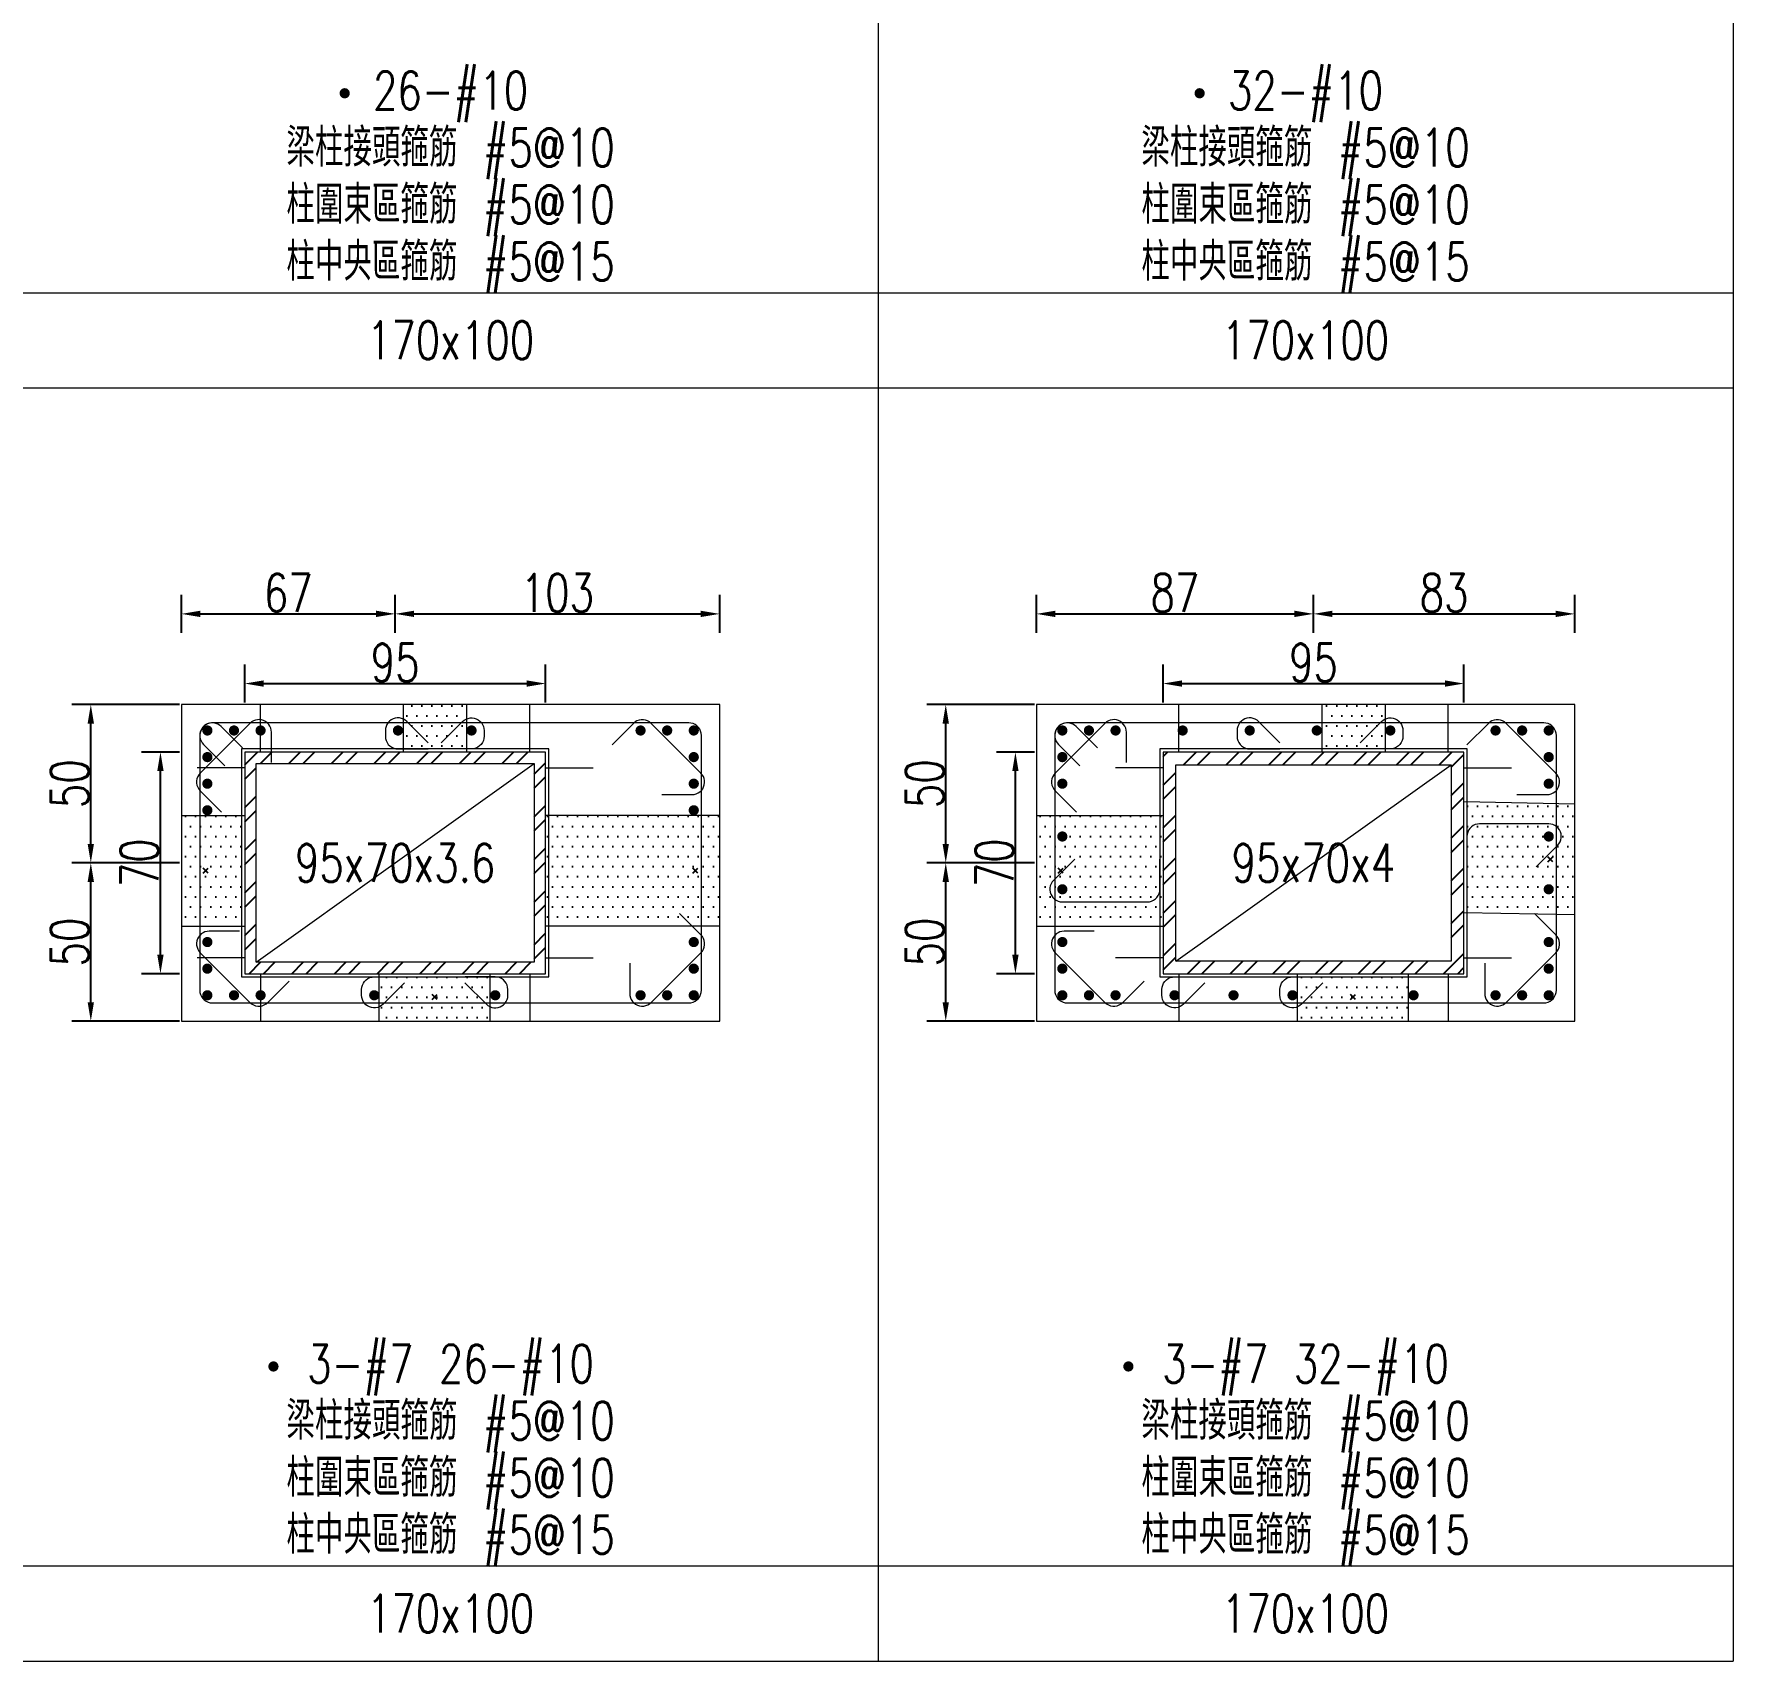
# Model space of a CAD drawing. Header units: millimetres. Extents: x 0 to 3905, y 0 to 8880.
# Drawn here: x 3368 to 3905, y 0 to 514 of the extents above; entities that cross this region are included whole.
import ezdxf
from ezdxf.enums import TextEntityAlignment as Align

# ---------------------------------------------------------------- set-up
doc = ezdxf.new("R2010")
doc.units = ezdxf.units.MM
doc.layers.get('DEFPOINTS').update_dxf_attribs({"color": 3})
for name, color, linetype in [('Hatch線', 6, 'Continuous'), ('TC-鋼粱', 132, 'Continuous'), ('主筋斷面', 2, 'Continuous'), ('文字-主筋根數', 7, 'Continuous'), ('文字-剪力筋 中央區', 7, 'Continuous'), ('文字-剪力筋-BC', 7, 'Continuous'), ('文字-剪力筋-圍束區', 7, 'Continuous'), ('文字-斷面尺寸', 7, 'Continuous'), ('文字-輔助字', 7, 'Continuous'), ('柱斷面線', 4, 'Continuous'), ('標註字', 4, 'Continuous'), ('箍筋線', 1, 'Continuous'), ('網格線', 7, 'Continuous'), ('鋼柱', 11, 'Continuous')]:
    doc.layers.add(name, color=color, linetype=linetype)
doc.styles.add('note', font='txt.shx', dxfattribs={"width": 0.75, "height": 12})
doc.styles.add('txt', font='txt.shx', dxfattribs={"height": 0.2, "bigfont": 'chineset.shx'})
doc.dimstyles.new('RCAD_DIM', dxfattribs={"dimtxt": 12, "dimasz": 6, "dimexe": 6, "dimexo": 0.625, "dimtad": 1, "dimdec": 0, "dimdsep": 46, "dimtxsty": 'note', "dimcen": 2.5, "dimclrd": 256, "dimclre": 256, "dimclrt": 256, "dimadec": 0, "dimazin": 0, "dimtfac": 1, "dimtmove": 0, "dimatfit": 3, "dimfxl": 0, "dimtolj": 1, "dimarcsym": 0})

# ---------------------------------------------------------------- blocks, each defined once
blk = doc.blocks.new('*D1866')
at = {"layer": 'DEFPOINTS', "color": 0}
for p in [(3530, 308.62), (3435, 302), (3530, 302)]:
    blk.add_point(p, dxfattribs=at)
at = {"layer": '標註字', "lineweight": -2}
for p, q in [((3435, 302.62), (3435, 314.62)), ((3530, 302.62), (3530, 314.62)), ((3441, 308.62), (3524, 308.62))]:
    blk.add_line(p, q, dxfattribs=at)
at = {"layer": '標註字'}
for points in [[(3441, 309.62), (3441, 307.62), (3435, 308.62)], [(3524, 307.62), (3524, 309.62), (3530, 308.62)]]:
    blk.add_solid(points, dxfattribs=at)
at = {"layer": '標註字', "insert": (3482.5, 315.25), "char_height": 12, "attachment_point": 5, "style": 'note'}
blk.add_mtext('\\A1;95', dxfattribs=at)
blk = doc.blocks.new('*D1867')
at = {"layer": 'DEFPOINTS', "color": 0}
for p in [(3408.38, 287), (3415, 287), (3415, 217)]:
    blk.add_point(p, dxfattribs=at)
at = {"layer": '標註字', "lineweight": -2}
for p, q in [((3414.38, 287), (3402.38, 287)), ((3408.38, 223), (3408.38, 281)), ((3414.38, 217), (3402.38, 217))]:
    blk.add_line(p, q, dxfattribs=at)
at = {"layer": '標註字'}
for points in [[(3409.38, 281), (3407.38, 281), (3408.38, 287)], [(3407.38, 223), (3409.38, 223), (3408.38, 217)]]:
    blk.add_solid(points, dxfattribs=at)
at = {"layer": '標註字', "insert": (3401.75, 252), "char_height": 12, "attachment_point": 5, "rotation": 90, "style": 'note'}
blk.add_mtext('\\A1;70', dxfattribs=at)
blk = doc.blocks.new('*D1868')
at = {"layer": 'DEFPOINTS', "color": 0}
for p in [(3482.5, 330.62), (3415, 324), (3482.5, 324)]:
    blk.add_point(p, dxfattribs=at)
at = {"layer": '標註字', "lineweight": -2}
for p, q in [((3415, 324.62), (3415, 336.62)), ((3482.5, 324.62), (3482.5, 336.62)), ((3421, 330.62), (3476.5, 330.62))]:
    blk.add_line(p, q, dxfattribs=at)
at = {"layer": '標註字'}
for points in [[(3421, 331.62), (3421, 329.62), (3415, 330.62)], [(3476.5, 329.62), (3476.5, 331.62), (3482.5, 330.62)]]:
    blk.add_solid(points, dxfattribs=at)
at = {"layer": '標註字', "insert": (3448.75, 337.25), "char_height": 12, "attachment_point": 5, "style": 'note'}
blk.add_mtext('\\A1;67', dxfattribs=at)
blk = doc.blocks.new('*D1869')
at = {"layer": 'DEFPOINTS', "color": 0}
for p in [(3585, 330.62), (3482.5, 324), (3585, 324)]:
    blk.add_point(p, dxfattribs=at)
at = {"layer": '標註字', "lineweight": -2}
for p, q in [((3482.5, 324.62), (3482.5, 336.62)), ((3585, 324.62), (3585, 336.62)), ((3488.5, 330.62), (3579, 330.62))]:
    blk.add_line(p, q, dxfattribs=at)
at = {"layer": '標註字'}
for points in [[(3488.5, 331.62), (3488.5, 329.62), (3482.5, 330.62)], [(3579, 329.62), (3579, 331.62), (3585, 330.62)]]:
    blk.add_solid(points, dxfattribs=at)
at = {"layer": '標註字', "insert": (3533.75, 337.25), "char_height": 12, "attachment_point": 5, "style": 'note'}
blk.add_mtext('\\A1;103', dxfattribs=at)
blk = doc.blocks.new('*D1870')
at = {"layer": 'DEFPOINTS', "color": 0}
for p in [(3386.38, 252), (3415, 252), (3415, 202)]:
    blk.add_point(p, dxfattribs=at)
at = {"layer": '標註字', "lineweight": -2}
for p, q in [((3414.38, 252), (3380.38, 252)), ((3386.38, 208), (3386.38, 246)), ((3414.38, 202), (3380.38, 202))]:
    blk.add_line(p, q, dxfattribs=at)
at = {"layer": '標註字'}
for points in [[(3387.38, 246), (3385.38, 246), (3386.38, 252)], [(3385.38, 208), (3387.38, 208), (3386.38, 202)]]:
    blk.add_solid(points, dxfattribs=at)
at = {"layer": '標註字', "insert": (3379.75, 227), "char_height": 12, "attachment_point": 5, "rotation": 90, "style": 'note'}
blk.add_mtext('\\A1;50', dxfattribs=at)
blk = doc.blocks.new('*D1871')
at = {"layer": 'DEFPOINTS', "color": 0}
for p in [(3386.38, 302), (3415, 302), (3415, 252)]:
    blk.add_point(p, dxfattribs=at)
at = {"layer": '標註字', "lineweight": -2}
for p, q in [((3414.38, 302), (3380.38, 302)), ((3386.38, 258), (3386.38, 296)), ((3414.38, 252), (3380.38, 252))]:
    blk.add_line(p, q, dxfattribs=at)
at = {"layer": '標註字'}
for points in [[(3387.38, 296), (3385.38, 296), (3386.38, 302)], [(3385.38, 258), (3387.38, 258), (3386.38, 252)]]:
    blk.add_solid(points, dxfattribs=at)
at = {"layer": '標註字', "insert": (3379.75, 277), "char_height": 12, "attachment_point": 5, "rotation": 90, "style": 'note'}
blk.add_mtext('\\A1;50', dxfattribs=at)
blk = doc.blocks.new('Circle_Filled')
at = {"const_width": 0.5}
blk.add_lwpolyline([(-0.25, 0, 1), (0.25, 0, 1)], format="xyb", close=True, dxfattribs=at)
blk = doc.blocks.new('Cross')
for p, q in [((-0.5, 0), (0.5, 0)), ((0, -0.5), (0, 0.5))]:
    blk.add_line(p, q)
blk = doc.blocks.new('*D1998')
at = {"layer": 'DEFPOINTS', "color": 0}
for p in [(3820, 308.62), (3725, 302), (3820, 302)]:
    blk.add_point(p, dxfattribs=at)
at = {"layer": '標註字', "lineweight": -2}
for p, q in [((3725, 302.62), (3725, 314.62)), ((3820, 302.62), (3820, 314.62)), ((3731, 308.62), (3814, 308.62))]:
    blk.add_line(p, q, dxfattribs=at)
at = {"layer": '標註字'}
for points in [[(3731, 309.62), (3731, 307.62), (3725, 308.62)], [(3814, 307.62), (3814, 309.62), (3820, 308.62)]]:
    blk.add_solid(points, dxfattribs=at)
at = {"layer": '標註字', "insert": (3772.5, 315.25), "char_height": 12, "attachment_point": 5, "style": 'note'}
blk.add_mtext('\\A1;95', dxfattribs=at)
blk = doc.blocks.new('*D1999')
at = {"layer": 'DEFPOINTS', "color": 0}
for p in [(3678.38, 287), (3685, 287), (3685, 217)]:
    blk.add_point(p, dxfattribs=at)
at = {"layer": '標註字', "lineweight": -2}
for p, q in [((3684.38, 287), (3672.38, 287)), ((3678.38, 223), (3678.38, 281)), ((3684.38, 217), (3672.38, 217))]:
    blk.add_line(p, q, dxfattribs=at)
at = {"layer": '標註字'}
for points in [[(3679.38, 281), (3677.38, 281), (3678.38, 287)], [(3677.38, 223), (3679.38, 223), (3678.38, 217)]]:
    blk.add_solid(points, dxfattribs=at)
at = {"layer": '標註字', "insert": (3671.75, 252), "char_height": 12, "attachment_point": 5, "rotation": 90, "style": 'note'}
blk.add_mtext('\\A1;70', dxfattribs=at)
blk = doc.blocks.new('*D2000')
at = {"layer": 'DEFPOINTS', "color": 0}
for p in [(3772.5, 330.62), (3685, 324), (3772.5, 324)]:
    blk.add_point(p, dxfattribs=at)
at = {"layer": '標註字', "lineweight": -2}
for p, q in [((3685, 324.62), (3685, 336.62)), ((3772.5, 324.62), (3772.5, 336.62)), ((3691, 330.62), (3766.5, 330.62))]:
    blk.add_line(p, q, dxfattribs=at)
at = {"layer": '標註字'}
for points in [[(3691, 331.62), (3691, 329.62), (3685, 330.62)], [(3766.5, 329.62), (3766.5, 331.62), (3772.5, 330.62)]]:
    blk.add_solid(points, dxfattribs=at)
at = {"layer": '標註字', "insert": (3728.75, 337.25), "char_height": 12, "attachment_point": 5, "style": 'note'}
blk.add_mtext('\\A1;87', dxfattribs=at)
blk = doc.blocks.new('*D2001')
at = {"layer": 'DEFPOINTS', "color": 0}
for p in [(3855, 330.62), (3772.5, 324), (3855, 324)]:
    blk.add_point(p, dxfattribs=at)
at = {"layer": '標註字', "lineweight": -2}
for p, q in [((3772.5, 324.62), (3772.5, 336.62)), ((3855, 324.62), (3855, 336.62)), ((3778.5, 330.62), (3849, 330.62))]:
    blk.add_line(p, q, dxfattribs=at)
at = {"layer": '標註字'}
for points in [[(3778.5, 331.62), (3778.5, 329.62), (3772.5, 330.62)], [(3849, 329.62), (3849, 331.62), (3855, 330.62)]]:
    blk.add_solid(points, dxfattribs=at)
at = {"layer": '標註字', "insert": (3813.75, 337.25), "char_height": 12, "attachment_point": 5, "style": 'note'}
blk.add_mtext('\\A1;83', dxfattribs=at)
blk = doc.blocks.new('*D2002')
at = {"layer": 'DEFPOINTS', "color": 0}
for p in [(3656.38, 252), (3685, 252), (3685, 202)]:
    blk.add_point(p, dxfattribs=at)
at = {"layer": '標註字', "lineweight": -2}
for p, q in [((3684.38, 252), (3650.38, 252)), ((3656.38, 208), (3656.38, 246)), ((3684.38, 202), (3650.38, 202))]:
    blk.add_line(p, q, dxfattribs=at)
at = {"layer": '標註字'}
for points in [[(3657.38, 246), (3655.38, 246), (3656.38, 252)], [(3655.38, 208), (3657.38, 208), (3656.38, 202)]]:
    blk.add_solid(points, dxfattribs=at)
at = {"layer": '標註字', "insert": (3649.75, 227), "char_height": 12, "attachment_point": 5, "rotation": 90, "style": 'note'}
blk.add_mtext('\\A1;50', dxfattribs=at)
blk = doc.blocks.new('*D2003')
at = {"layer": 'DEFPOINTS', "color": 0}
for p in [(3656.38, 302), (3685, 302), (3685, 252)]:
    blk.add_point(p, dxfattribs=at)
at = {"layer": '標註字', "lineweight": -2}
for p, q in [((3684.38, 302), (3650.38, 302)), ((3656.38, 258), (3656.38, 296)), ((3684.38, 252), (3650.38, 252))]:
    blk.add_line(p, q, dxfattribs=at)
at = {"layer": '標註字'}
for points in [[(3657.38, 296), (3655.38, 296), (3656.38, 302)], [(3655.38, 258), (3657.38, 258), (3656.38, 252)]]:
    blk.add_solid(points, dxfattribs=at)
at = {"layer": '標註字', "insert": (3649.75, 277), "char_height": 12, "attachment_point": 5, "rotation": 90, "style": 'note'}
blk.add_mtext('\\A1;50', dxfattribs=at)

msp = doc.modelspace()

# ---------------------------------------------------------------- hatches: boundary and pattern name
at = {"layer": 'Hatch線'}
h = msp.add_hatch(dxfattribs=at)
h.set_pattern_fill('ANSI32', color=256, style=0)
h.paths.add_polyline_path([(3435, 217), (3530, 217), (3530, 287), (3435, 287)], flags=17)
h.paths.add_polyline_path([(3438.6, 220.6), (3438.6, 283.4), (3526.4, 283.4), (3526.4, 220.6)])
h = msp.add_hatch(dxfattribs=at)
h.set_pattern_fill('ANSI32', color=256, style=0)
h.paths.add_polyline_path([(3725, 217), (3820, 217), (3820, 287), (3725, 287)], flags=17)
h.paths.add_polyline_path([(3729, 221), (3729, 283), (3816, 283), (3816, 221)])
at = {"layer": 'TC-鋼粱'}
h = msp.add_hatch(dxfattribs=at)
h.set_pattern_fill('DOTS', color=256, scale=2, style=0)
h.paths.add_polyline_path([(3505, 302), (3485, 302), (3485, 287), (3505, 287)], flags=17)
h = msp.add_hatch(dxfattribs=at)
h.set_pattern_fill('DOTS', color=256, scale=2, style=0)
h.paths.add_polyline_path([(3795.17, 302), (3775.17, 302), (3775.17, 287), (3795.17, 287)], flags=17)
h = msp.add_hatch(dxfattribs=at)
h.set_pattern_fill('DOTS', color=256, scale=2, style=0)
h.paths.add_polyline_path([(3855, 235.58), (3855, 270.58), (3820, 271.23), (3820, 236.23)], flags=17)
h = msp.add_hatch(dxfattribs=at)
h.set_pattern_fill('DOTS', color=256, scale=2, style=0)
h.paths.add_polyline_path([(3415, 267), (3415, 232), (3435, 232), (3435, 267)], flags=17)
h = msp.add_hatch(dxfattribs=at)
h.set_pattern_fill('DOTS', color=256, scale=2, style=0)
h.paths.add_polyline_path([(3585, 232), (3585, 267), (3530, 267), (3530, 232)], flags=17)
h = msp.add_hatch(dxfattribs=at)
h.set_pattern_fill('DOTS', color=256, scale=2, style=0)
h.paths.add_polyline_path([(3685, 267), (3685, 232), (3725, 232), (3725, 267)], flags=17)
h = msp.add_hatch(dxfattribs=at)
h.set_pattern_fill('DOTS', color=256, scale=2, style=0)
h.paths.add_polyline_path([(3477.5, 202), (3512.5, 202), (3512.5, 217), (3477.5, 217)], flags=17)
h = msp.add_hatch(dxfattribs=at)
h.set_pattern_fill('DOTS', color=256, scale=2, style=0)
h.paths.add_polyline_path([(3767.5, 202), (3802.5, 202), (3802.5, 217), (3767.5, 217)], flags=17)

# ---------------------------------------------------------------- linework, layer by layer
at = {"layer": 'DEFPOINTS', "lineweight": 5}
for points in [[(3440, 287), (3440, 302)], [(3525, 287), (3525, 302)], [(3730, 287), (3730, 302)], [(3815, 287), (3815, 302)], [(3435, 216), (3531, 216), (3531, 288), (3434, 288), (3434, 216), (3435, 216)], [(3725, 216), (3821, 216), (3821, 288), (3724, 288), (3724, 216), (3725, 216)], [(3435, 282), (3420, 282)], [(3438.6, 220.6), (3526.4, 283.4)], [(3530, 282), (3545, 282)], [(3725, 282), (3710, 282)], [(3729, 221), (3816, 283)], [(3820, 282), (3835, 282)], [(3435, 222), (3420, 222)], [(3530, 222), (3545, 222)], [(3725, 222), (3710, 222)], [(3820, 222), (3835, 222)], [(3440, 217), (3440, 202)], [(3525, 217), (3525, 202)], [(3730, 217), (3730, 202)], [(3815, 217), (3815, 202)]]:
    msp.add_lwpolyline(points, dxfattribs=at)
at = {"layer": 'TC-鋼粱', "lineweight": 5}
for points in [[(3485, 302), (3485, 287)], [(3505, 302), (3505, 287)], [(3775.17, 302), (3775.17, 287)], [(3795.17, 302), (3795.17, 287)], [(3855, 270.58), (3820, 271.23)], [(3415, 267), (3435, 267)], [(3585, 267), (3530, 267)], [(3685, 267), (3725, 267)], [(3855, 235.58), (3820, 236.23)], [(3415, 232), (3435, 232)], [(3585, 232), (3530, 232)], [(3685, 232), (3725, 232)], [(3477.5, 202), (3477.5, 217)], [(3512.5, 202), (3512.5, 217)], [(3767.5, 202), (3767.5, 217)], [(3802.5, 202), (3802.5, 217)]]:
    msp.add_lwpolyline(points, dxfattribs=at)
at = {"layer": '柱斷面線', "lineweight": 5}
for points in [[(3415, 202), (3585, 202), (3585, 302), (3415, 302), (3415, 202)], [(3685, 202), (3855, 202), (3855, 302), (3685, 302), (3685, 202)]]:
    msp.add_lwpolyline(points, dxfattribs=at)
at = {"layer": '箍筋線', "lineweight": 5}
for points in [[(3443.43, 283.71), (3443.43, 293.25), (3443.37, 293.92), (3443.2, 294.56), (3442.93, 295.17), (3442.56, 295.73), (3442.1, 296.22), (3441.57, 296.62), (3440.97, 296.92), (3440.34, 297.13), (3439.67, 297.22), (3439.01, 297.2), (3438.35, 297.07), (3437.73, 296.83), (3437.15, 296.49), (3436.64, 296.06), (3420.94, 280.36), (3420.49, 279.83), (3420.15, 279.23), (3419.91, 278.58), (3419.79, 277.89), (3419.79, 277.2), (3419.91, 276.52), (3420.15, 275.87), (3420.49, 275.27), (3420.94, 274.74), (3427.68, 267.99)], [(3434.33, 288.29), (3427.58, 295.04), (3427.07, 295.47), (3426.49, 295.81), (3425.87, 296.05), (3425.22, 296.18), (3424.55, 296.2), (3423.89, 296.11), (3423.25, 295.9), (3422.66, 295.6), (3422.12, 295.19), (3421.66, 294.71), (3421.29, 294.15), (3421.02, 293.54), (3420.85, 292.9), (3420.79, 292.23), (3420.79, 211.77), (3420.86, 211.08), (3421.03, 210.41), (3421.33, 209.78), (3421.72, 209.21), (3422.21, 208.72), (3422.78, 208.33), (3423.41, 208.03), (3424.08, 207.86), (3424.77, 207.79), (3575.23, 207.79), (3575.92, 207.86), (3576.59, 208.03), (3577.22, 208.33), (3577.79, 208.72), (3578.28, 209.21), (3578.67, 209.78), (3578.97, 210.41), (3579.14, 211.08), (3579.21, 211.77), (3579.21, 292.23), (3579.14, 292.92), (3578.97, 293.59), (3578.67, 294.22), (3578.28, 294.79), (3577.79, 295.28), (3577.22, 295.67), (3576.59, 295.97), (3575.92, 296.14), (3575.23, 296.21), (3424.77, 296.21), (3424.1, 296.15), (3423.46, 295.98), (3422.85, 295.71), (3422.29, 295.34), (3421.81, 294.88), (3421.4, 294.34), (3421.1, 293.75), (3420.89, 293.11), (3420.8, 292.45), (3420.82, 291.78), (3420.95, 291.13), (3421.19, 290.51), (3421.53, 289.93), (3421.96, 289.42), (3428.71, 282.67)], [(3492.95, 289.86), (3486.2, 296.61), (3485.69, 297.04), (3485.12, 297.38), (3484.49, 297.62), (3483.84, 297.75), (3483.17, 297.77), (3482.51, 297.68), (3481.87, 297.47), (3481.28, 297.17), (3480.74, 296.77), (3480.28, 296.28), (3479.91, 295.72), (3479.64, 295.11), (3479.47, 294.47), (3479.42, 293.8), (3479.42, 291.96), (3479.48, 291.27), (3479.65, 290.6), (3479.95, 289.97), (3480.34, 289.4), (3480.83, 288.91), (3481.4, 288.51), (3482.03, 288.22), (3482.7, 288.04), (3483.39, 287.98), (3492.93, 287.98)], [(3497.05, 289.86), (3503.8, 296.61), (3504.31, 297.04), (3504.88, 297.38), (3505.51, 297.62), (3506.16, 297.75), (3506.83, 297.77), (3507.49, 297.68), (3508.13, 297.47), (3508.72, 297.17), (3509.26, 296.77), (3509.72, 296.28), (3510.09, 295.72), (3510.36, 295.11), (3510.53, 294.47), (3510.58, 293.8), (3510.58, 291.96), (3510.52, 291.27), (3510.35, 290.6), (3510.05, 289.97), (3509.66, 289.4), (3509.17, 288.91), (3508.6, 288.51), (3507.97, 288.22), (3507.3, 288.04), (3506.61, 287.98), (3497.07, 287.98)], [(3566.71, 273.57), (3576.25, 273.57), (3576.92, 273.63), (3577.56, 273.8), (3578.17, 274.07), (3578.73, 274.44), (3579.22, 274.9), (3579.62, 275.43), (3579.92, 276.03), (3580.13, 276.66), (3580.22, 277.33), (3580.2, 277.99), (3580.07, 278.65), (3579.83, 279.27), (3579.49, 279.85), (3579.06, 280.36), (3563.36, 296.06), (3562.83, 296.51), (3562.23, 296.85), (3561.58, 297.09), (3560.89, 297.21), (3560.2, 297.21), (3559.52, 297.09), (3558.87, 296.85), (3558.27, 296.51), (3557.74, 296.06), (3550.99, 289.32)], [(3713.43, 283.71), (3713.43, 293.25), (3713.37, 293.92), (3713.2, 294.56), (3712.93, 295.17), (3712.56, 295.73), (3712.1, 296.22), (3711.57, 296.62), (3710.97, 296.92), (3710.34, 297.13), (3709.67, 297.22), (3709.01, 297.2), (3708.35, 297.07), (3707.73, 296.83), (3707.15, 296.49), (3706.64, 296.06), (3690.94, 280.36), (3690.49, 279.83), (3690.15, 279.23), (3689.91, 278.58), (3689.79, 277.89), (3689.79, 277.2), (3689.91, 276.52), (3690.15, 275.87), (3690.49, 275.27), (3690.94, 274.74), (3697.68, 267.99)], [(3704.33, 288.29), (3697.58, 295.04), (3697.07, 295.47), (3696.49, 295.81), (3695.87, 296.05), (3695.22, 296.18), (3694.55, 296.2), (3693.89, 296.11), (3693.25, 295.9), (3692.66, 295.6), (3692.12, 295.19), (3691.66, 294.71), (3691.29, 294.15), (3691.02, 293.54), (3690.85, 292.9), (3690.79, 292.23), (3690.79, 211.77), (3690.86, 211.08), (3691.03, 210.41), (3691.33, 209.78), (3691.72, 209.21), (3692.21, 208.72), (3692.78, 208.33), (3693.41, 208.03), (3694.08, 207.86), (3694.77, 207.79), (3845.23, 207.79), (3845.92, 207.86), (3846.59, 208.03), (3847.22, 208.33), (3847.79, 208.72), (3848.28, 209.21), (3848.67, 209.78), (3848.97, 210.41), (3849.14, 211.08), (3849.21, 211.77), (3849.21, 292.23), (3849.14, 292.92), (3848.97, 293.59), (3848.67, 294.22), (3848.28, 294.79), (3847.79, 295.28), (3847.22, 295.67), (3846.59, 295.97), (3845.92, 296.14), (3845.23, 296.21), (3694.77, 296.21), (3694.1, 296.15), (3693.46, 295.98), (3692.85, 295.71), (3692.29, 295.34), (3691.81, 294.88), (3691.4, 294.34), (3691.1, 293.75), (3690.89, 293.11), (3690.8, 292.45), (3690.82, 291.78), (3690.95, 291.13), (3691.19, 290.51), (3691.53, 289.93), (3691.96, 289.42), (3698.71, 282.67)], [(3761.93, 289.86), (3755.19, 296.61), (3754.68, 297.04), (3754.1, 297.38), (3753.48, 297.62), (3752.82, 297.75), (3752.15, 297.77), (3751.49, 297.68), (3750.86, 297.47), (3750.26, 297.17), (3749.73, 296.77), (3749.27, 296.28), (3748.9, 295.72), (3748.62, 295.11), (3748.46, 294.47), (3748.4, 293.8), (3748.4, 291.96), (3748.46, 291.27), (3748.64, 290.6), (3748.93, 289.97), (3749.33, 289.4), (3749.82, 288.91), (3750.39, 288.51), (3751.02, 288.22), (3751.69, 288.04), (3752.38, 287.98), (3761.92, 287.98)], [(3787.23, 289.86), (3793.97, 296.61), (3794.48, 297.04), (3795.06, 297.38), (3795.68, 297.62), (3796.34, 297.75), (3797.01, 297.77), (3797.67, 297.68), (3798.3, 297.47), (3798.9, 297.17), (3799.43, 296.77), (3799.89, 296.28), (3800.26, 295.72), (3800.53, 295.11), (3800.7, 294.47), (3800.76, 293.8), (3800.76, 291.96), (3800.7, 291.27), (3800.52, 290.6), (3800.23, 289.97), (3799.83, 289.4), (3799.34, 288.91), (3798.77, 288.51), (3798.14, 288.22), (3797.47, 288.04), (3796.78, 287.98), (3787.24, 287.98)], [(3836.71, 273.57), (3846.25, 273.57), (3846.92, 273.63), (3847.56, 273.8), (3848.17, 274.07), (3848.73, 274.44), (3849.22, 274.9), (3849.62, 275.43), (3849.92, 276.03), (3850.13, 276.66), (3850.22, 277.33), (3850.2, 277.99), (3850.07, 278.65), (3849.83, 279.27), (3849.49, 279.85), (3849.06, 280.36), (3833.36, 296.06), (3832.83, 296.51), (3832.23, 296.85), (3831.58, 297.09), (3830.89, 297.21), (3830.2, 297.21), (3829.52, 297.09), (3828.87, 296.85), (3828.27, 296.51), (3827.74, 296.06), (3820.99, 289.32)], [(3842.86, 250.78), (3849.61, 257.52), (3850.04, 258.03), (3850.38, 258.61), (3850.62, 259.23), (3850.75, 259.89), (3850.77, 260.56), (3850.68, 261.22), (3850.47, 261.85), (3850.17, 262.45), (3849.76, 262.98), (3849.28, 263.44), (3848.72, 263.81), (3848.11, 264.09), (3847.47, 264.25), (3846.8, 264.31), (3824.96, 264.31), (3824.26, 264.25), (3823.6, 264.07), (3822.97, 263.78), (3822.4, 263.38), (3821.91, 262.89), (3821.51, 262.32), (3821.22, 261.69), (3821.04, 261.02), (3820.98, 260.33), (3820.98, 250.79)], [(3697.14, 253.22), (3690.39, 246.48), (3689.96, 245.97), (3689.62, 245.39), (3689.38, 244.77), (3689.25, 244.11), (3689.23, 243.44), (3689.32, 242.78), (3689.53, 242.15), (3689.83, 241.55), (3690.24, 241.02), (3690.72, 240.56), (3691.28, 240.19), (3691.89, 239.91), (3692.53, 239.75), (3693.2, 239.69), (3720.04, 239.69), (3720.74, 239.75), (3721.4, 239.93), (3722.03, 240.22), (3722.6, 240.62), (3723.09, 241.11), (3723.49, 241.68), (3723.78, 242.31), (3723.96, 242.98), (3724.02, 243.67), (3724.02, 253.21)], [(3556.57, 220.29), (3556.57, 210.75), (3556.63, 210.08), (3556.8, 209.44), (3557.07, 208.83), (3557.44, 208.27), (3557.9, 207.78), (3558.43, 207.38), (3559.03, 207.08), (3559.66, 206.87), (3560.33, 206.78), (3560.99, 206.8), (3561.65, 206.93), (3562.27, 207.17), (3562.85, 207.51), (3563.36, 207.94), (3579.06, 223.64), (3579.51, 224.17), (3579.85, 224.77), (3580.09, 225.42), (3580.21, 226.11), (3580.21, 226.8), (3580.09, 227.48), (3579.85, 228.13), (3579.51, 228.73), (3579.06, 229.26), (3572.32, 236.01)], [(3826.57, 220.29), (3826.57, 210.75), (3826.63, 210.08), (3826.8, 209.44), (3827.07, 208.83), (3827.44, 208.27), (3827.9, 207.78), (3828.43, 207.38), (3829.03, 207.08), (3829.66, 206.87), (3830.33, 206.78), (3830.99, 206.8), (3831.65, 206.93), (3832.27, 207.17), (3832.85, 207.51), (3833.36, 207.94), (3849.06, 223.64), (3849.51, 224.17), (3849.85, 224.77), (3850.09, 225.42), (3850.21, 226.11), (3850.21, 226.8), (3850.09, 227.48), (3849.85, 228.13), (3849.51, 228.73), (3849.06, 229.26), (3842.32, 236.01)], [(3433.29, 230.43), (3423.75, 230.43), (3423.08, 230.37), (3422.44, 230.2), (3421.83, 229.93), (3421.27, 229.56), (3420.78, 229.1), (3420.38, 228.57), (3420.08, 227.97), (3419.87, 227.34), (3419.78, 226.67), (3419.8, 226.01), (3419.93, 225.35), (3420.17, 224.73), (3420.51, 224.15), (3420.94, 223.64), (3436.64, 207.94), (3437.17, 207.49), (3437.77, 207.15), (3438.42, 206.91), (3439.11, 206.79), (3439.8, 206.79), (3440.48, 206.91), (3441.13, 207.15), (3441.73, 207.49), (3442.26, 207.94), (3449.01, 214.68)], [(3703.29, 230.43), (3693.75, 230.43), (3693.08, 230.37), (3692.44, 230.2), (3691.83, 229.93), (3691.27, 229.56), (3690.78, 229.1), (3690.38, 228.57), (3690.08, 227.97), (3689.87, 227.34), (3689.78, 226.67), (3689.8, 226.01), (3689.93, 225.35), (3690.17, 224.73), (3690.51, 224.15), (3690.94, 223.64), (3706.64, 207.94), (3707.17, 207.49), (3707.77, 207.15), (3708.42, 206.91), (3709.11, 206.79), (3709.8, 206.79), (3710.48, 206.91), (3711.13, 207.15), (3711.73, 207.49), (3712.26, 207.94), (3719.01, 214.68)], [(3485.45, 214.14), (3478.7, 207.39), (3478.19, 206.96), (3477.62, 206.62), (3476.99, 206.38), (3476.34, 206.25), (3475.67, 206.23), (3475.01, 206.32), (3474.37, 206.53), (3473.78, 206.83), (3473.24, 207.23), (3472.78, 207.72), (3472.41, 208.28), (3472.14, 208.89), (3471.97, 209.53), (3471.92, 210.2), (3471.92, 212.04), (3471.98, 212.73), (3472.15, 213.4), (3472.45, 214.03), (3472.84, 214.6), (3473.33, 215.09), (3473.9, 215.49), (3474.53, 215.78), (3475.2, 215.96), (3475.89, 216.02), (3485.43, 216.02)], [(3504.55, 214.14), (3511.3, 207.39), (3511.81, 206.96), (3512.38, 206.62), (3513.01, 206.38), (3513.66, 206.25), (3514.33, 206.23), (3514.99, 206.32), (3515.63, 206.53), (3516.22, 206.83), (3516.76, 207.23), (3517.22, 207.72), (3517.59, 208.28), (3517.86, 208.89), (3518.03, 209.53), (3518.08, 210.2), (3518.08, 212.04), (3518.02, 212.73), (3517.85, 213.4), (3517.55, 214.03), (3517.15, 214.6), (3516.67, 215.09), (3516.1, 215.49), (3515.47, 215.78), (3514.8, 215.96), (3514.11, 216.02), (3504.57, 216.02)], [(3738.19, 214.14), (3731.44, 207.39), (3730.93, 206.96), (3730.36, 206.62), (3729.73, 206.38), (3729.08, 206.25), (3728.41, 206.23), (3727.75, 206.32), (3727.11, 206.53), (3726.52, 206.83), (3725.98, 207.23), (3725.52, 207.72), (3725.15, 208.28), (3724.88, 208.89), (3724.71, 209.53), (3724.66, 210.2), (3724.66, 212.04), (3724.72, 212.73), (3724.89, 213.4), (3725.19, 214.03), (3725.58, 214.6), (3726.07, 215.09), (3726.64, 215.49), (3727.27, 215.78), (3727.94, 215.96), (3728.63, 216.02), (3738.17, 216.02)], [(3775.45, 214.14), (3768.7, 207.39), (3768.19, 206.96), (3767.62, 206.62), (3766.99, 206.38), (3766.34, 206.25), (3765.67, 206.23), (3765.01, 206.32), (3764.37, 206.53), (3763.78, 206.83), (3763.24, 207.23), (3762.78, 207.72), (3762.41, 208.28), (3762.14, 208.89), (3761.97, 209.53), (3761.92, 210.2), (3761.92, 212.04), (3761.98, 212.73), (3762.15, 213.4), (3762.45, 214.03), (3762.84, 214.6), (3763.33, 215.09), (3763.9, 215.49), (3764.53, 215.78), (3765.2, 215.96), (3765.89, 216.02), (3775.43, 216.02)]]:
    msp.add_lwpolyline(points, dxfattribs=at)
at = {"layer": '網格線', "lineweight": 5}
for points in [[(3635, 804), (3635, 432)], [(3905, 804), (3905, 432)], [(3365, 432), (3635, 432)], [(3635, 432), (3905, 432)], [(3635, 432), (3635, 402)], [(3905, 432), (3905, 402)], [(3365, 402), (3635, 402)], [(3635, 402), (3905, 402)], [(3635, 402), (3635, 30)], [(3905, 402), (3905, 30)], [(3365, 30), (3635, 30)], [(3635, 30), (3905, 30)], [(3635, 30), (3635, 0)], [(3905, 30), (3905, 0)], [(3365, 0), (3635, 0)], [(3635, 0), (3905, 0)]]:
    msp.add_lwpolyline(points, dxfattribs=at)
at = {"layer": '鋼柱', "lineweight": 5}
for points in [[(3435, 217), (3530, 217), (3530, 287), (3435, 287), (3435, 217)], [(3725, 217), (3820, 217), (3820, 287), (3725, 287), (3725, 217)], [(3438.6, 220.6), (3438.6, 283.4), (3526.4, 283.4), (3526.4, 220.6), (3438.6, 220.6)], [(3729, 221), (3729, 283), (3816, 283), (3816, 221), (3729, 221)]]:
    msp.add_lwpolyline(points, dxfattribs=at)

# ---------------------------------------------------------------- block references
at = {"layer": '主筋斷面', "lineweight": 5, "xscale": 3.220000028610229, "yscale": 3.220000028610229}
for p in [(3466.56, 495), (3736.56, 495), (3423.2, 293.8), (3431.6, 293.8), (3440, 293.8), (3483.39, 293.8), (3506.61, 293.8), (3560, 293.8), (3568.4, 293.8), (3576.8, 293.8), (3693.2, 293.8), (3701.6, 293.8), (3710, 293.8), (3731.19, 293.8), (3752.38, 293.8), (3773.56, 293.8), (3796.78, 293.8), (3830, 293.8), (3838.4, 293.8), (3846.8, 293.8), (3423.2, 285.4), (3576.8, 285.4), (3693.2, 285.4), (3846.8, 285.4), (3423.2, 277), (3576.8, 277), (3693.2, 277), (3846.8, 277), (3423.2, 268.61), (3576.8, 268.61), (3693.2, 260.33), (3846.8, 260.33), (3693.2, 243.67), (3846.8, 243.67), (3423.2, 227), (3576.8, 227), (3693.2, 227), (3846.8, 227), (3423.2, 218.6), (3576.8, 218.6), (3693.2, 218.6), (3846.8, 218.6), (3423.2, 210.2), (3431.6, 210.2), (3440, 210.2), (3475.89, 210.2), (3514.11, 210.2), (3560, 210.2), (3568.4, 210.2), (3576.8, 210.2), (3693.2, 210.2), (3701.6, 210.2), (3710, 210.2), (3728.63, 210.2), (3747.26, 210.2), (3765.89, 210.2), (3804.11, 210.2), (3830, 210.2), (3838.4, 210.2), (3846.8, 210.2), (3444.06, 93), (3714.06, 93)]:
    msp.add_blockref('Circle_Filled', p, dxfattribs=at)
at = {"layer": '主筋斷面', "lineweight": 5, "xscale": 2.220000028610229, "yscale": 2.220000028610229, "rotation": 45.00000125223908}
for p in [(3847.3, 253.08), (3422.7, 249.5), (3577.3, 249.5), (3692.7, 249.5), (3495, 209.7), (3785, 209.7)]:
    msp.add_blockref('Cross', p, dxfattribs=at)

# ---------------------------------------------------------------- texts
at = {"layer": '文字-主筋根數', "style": 'txt', "width": 0.75}
for s, p in [('26-#10', (3500, 495)), ('32-#10', (3770, 495)), ('3-#7 26-#10', (3500, 93)), ('3-#7 32-#10', (3770, 93))]:
    msp.add_text(s, height=12, dxfattribs=at).set_placement(p, align=Align.MIDDLE)
at = {"layer": '文字-剪力筋 中央區', "style": 'txt', "width": 0.75}
for p in [(3500, 441), (3770, 441), (3500, 39), (3770, 39)]:
    msp.add_text('柱中央區箍筋 #5@15', height=12, dxfattribs=at).set_placement(p, align=Align.MIDDLE)
at = {"layer": '文字-剪力筋-BC', "style": 'txt', "width": 0.75}
for p in [(3500, 477), (3770, 477), (3500, 75), (3770, 75)]:
    msp.add_text('梁柱接頭箍筋 #5@10', height=12, dxfattribs=at).set_placement(p, align=Align.MIDDLE)
at = {"layer": '文字-剪力筋-圍束區', "style": 'txt', "width": 0.75}
for p in [(3500, 459), (3770, 459), (3500, 57), (3770, 57)]:
    msp.add_text('柱圍束區箍筋 #5@10', height=12, dxfattribs=at).set_placement(p, align=Align.MIDDLE)
at = {"layer": '文字-斷面尺寸', "style": 'txt', "width": 0.75}
for p in [(3500, 417), (3770, 417), (3500, 15), (3770, 15)]:
    msp.add_text('170x100', height=12, dxfattribs=at).set_placement(p, align=Align.MIDDLE)
at = {"layer": '文字-輔助字', "style": 'txt', "width": 0.75}
for s, p in [('95x70x3.6', (3482.5, 252)), ('95x70x4', (3772.5, 252))]:
    msp.add_text(s, height=12, dxfattribs=at).set_placement(p, align=Align.MIDDLE)

# ---------------------------------------------------------------- dimensions: what is measured, and where the dimension line sits
at = {"layer": '標註字'}
for base, p1, p2, picture, middle in [((3482.4999, 330.625), (3415, 324), (3482.4999, 324), '*D1868', (3448.75, 337.25)), ((3585, 330.625), (3482.4999, 324), (3585, 324), '*D1869', (3533.75, 337.25)), ((3772.4999, 330.625), (3685, 324), (3772.4999, 324), '*D2000', (3728.75, 337.25)), ((3855, 330.625), (3772.4999, 324), (3855, 324), '*D2001', (3813.75, 337.25)), ((3530, 308.62), (3435, 302), (3530, 302), '*D1866', (3482.5, 315.25)), ((3820, 308.62), (3725, 302), (3820, 302), '*D1998', (3772.5, 315.25))]:
    dim = msp.add_linear_dim(base=base, p1=p1, p2=p2, dimstyle='RCAD_DIM', dxfattribs=at)
    dim.commit()
    dim.dimension.update_dxf_attribs({"geometry": picture, "text_midpoint": middle})
for base, p1, p2, picture, middle in [((3386.38, 302), (3415, 252), (3415, 302), '*D1871', (3379.75, 277)), ((3656.38, 302), (3685, 252), (3685, 302), '*D2003', (3649.75, 277)), ((3408.38, 287), (3415, 217), (3415, 287), '*D1867', (3401.75, 252)), ((3678.38, 287), (3685, 217), (3685, 287), '*D1999', (3671.75, 252)), ((3386.38, 252), (3415, 202), (3415, 252), '*D1870', (3379.75, 227)), ((3656.38, 252), (3685, 202), (3685, 252), '*D2002', (3649.75, 227))]:
    dim = msp.add_linear_dim(base=base, p1=p1, p2=p2, angle=90, dimstyle='RCAD_DIM', dxfattribs=at)
    dim.commit()
    dim.dimension.update_dxf_attribs({"geometry": picture, "text_midpoint": middle})

doc.saveas('drawing.dxf')
